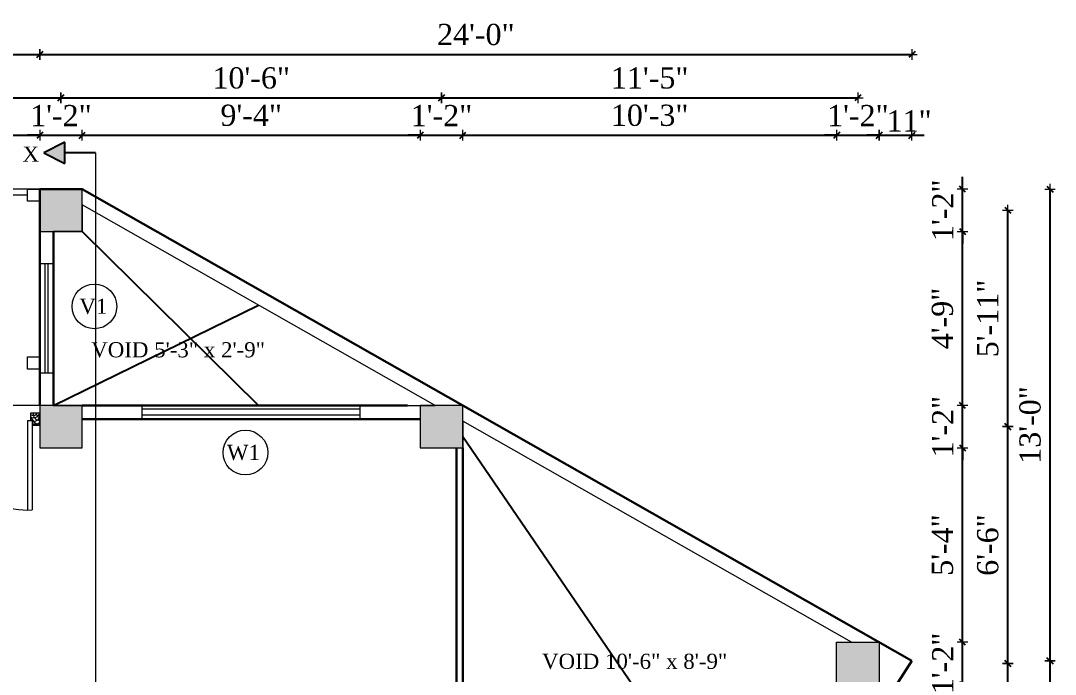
# Model space of a CAD drawing. Header units: inches. Extents: x 151827 to 346502, y -56182 to -23217.
# Drawn here: x 159986 to 160327.3, y -26544.5 to -26328.9 of the extents above; entities that cross this region are included whole.
import ezdxf

# ---------------------------------------------------------------- set-up
doc = ezdxf.new("R2010")
doc.units = ezdxf.units.IN
doc.header["$LTSCALE"] = 5
doc.header["$MEASUREMENT"] = 0
for name, color, linetype, lineweight in [('A-WALL', 7, 'Continuous', 9), ('Dimension', 7, 'Continuous', 18), ('DOOR', 62, 'Continuous', 0), ('Dw', 2, 'Continuous', 18)]:
    doc.layers.add(name, color=color, linetype=linetype, lineweight=lineweight)
doc.layers.add('dim line', color=7, linetype='Continuous', lineweight=15, true_color=0xfab2b2)
doc.layers.add('TEXT', color=6, linetype='Continuous')
doc.layers.add('WALL', color=7, linetype='Continuous')
doc.styles.add('ordinary', font='times.ttf')
doc.dimstyles.new('Copy of 96', dxfattribs={"dimtxt": 7, "dimasz": 4, "dimexe": 0.5, "dimexo": 0.5, "dimgap": 3, "dimtad": 1, "dimdec": 1, "dimzin": 11, "dimdsep": 46, "dimlunit": 4, "dimtxsty": 'ordinary', "dimblk": 'OBLIQUE', "dimcen": 0.09, "dimse1": 1, "dimse2": 1, "dimclrt": 6, "dimazin": 0, "dimtfac": 1, "dimtdec": 1, "dimtix": 1, "dimtmove": 2, "dimatfit": 3, "dimldrblk": 'leader', "dimfxl": 0.5, "dimfxlon": 1, "dimtolj": 1, "dimtzin": 0, "dimarcsym": 0})

# ---------------------------------------------------------------- blocks, each defined once
blk = doc.blocks.new('oblique')
at = {"color": 0, "lineweight": -2}
blk.add_line((0.25, 0.25), (-0.25, -0.25), dxfattribs=at)
at = {"layer": 'dim line', "lineweight": 9}
for p, q in [((-0.4375, 0), (0.4375, 0)), ((0, 0.4375), (0, -0.4375))]:
    blk.add_line(p, q, dxfattribs=at)
blk = doc.blocks.new('*D693')
at = {"layer": 'A-WALL', "color": 0, "lineweight": -2, "ltscale": 5, "transparency": 16777216}
for p, q in [((160296.69, -26533.88), (160296.69, -26529.88)), ((160296.69, -26547.88), (160296.69, -26533.88)), ((160296.69, -26547.88), (160296.69, -26551.88))]:
    blk.add_line(p, q, dxfattribs=at)
at = {"layer": 'Defpoints', "color": 0, "ltscale": 5, "transparency": 16777216}
for p in [(160269.2, -26533.88), (160296.69, -26533.88), (160269.2, -26547.88)]:
    blk.add_point(p, dxfattribs=at)
at = {"layer": 'A-WALL', "color": 0, "lineweight": -2, "ltscale": 5, "transparency": 16777216, "xscale": 4, "yscale": 4, "zscale": 4}
for p, rotation in [((160296.69, -26533.88), 270), ((160296.69, -26547.88), 90)]:
    blk.add_blockref('oblique', p, dxfattribs=dict(at, rotation=rotation))
at = {"layer": 'A-WALL', "color": 6, "ltscale": 5, "transparency": 16777216, "insert": (160290.19, -26540.88), "char_height": 7, "attachment_point": 5, "rotation": 90, "style": 'ordinary'}
blk.add_mtext('\\A1;1\'-2"', dxfattribs=at)
blk = doc.blocks.new('_OBLIQUE')
at = {"color": 0, "linetype": 'ByBlock'}
blk.add_line((-0.5, -0.5), (0.5, 0.5), dxfattribs=at)
blk = doc.blocks.new('leader')
at = {"layer": 'Dimension'}
for p, q in [((0, -4.328), (0, 4.328)), ((-4.424, 0), (4.424, 0))]:
    blk.add_line(p, q, dxfattribs=at)
blk = doc.blocks.new('*D694')
at = {"layer": 'A-WALL', "color": 0, "lineweight": -2, "ltscale": 5, "transparency": 16777216}
blk.add_line((160296.69, -26533.88), (160296.69, -26469.78), dxfattribs=at)
at = {"layer": 'Defpoints', "color": 0, "ltscale": 5, "transparency": 16777216}
for p in [(160131.81, -26469.78), (160296.69, -26469.78), (160269.2, -26533.88)]:
    blk.add_point(p, dxfattribs=at)
at = {"layer": 'A-WALL', "color": 0, "lineweight": -2, "ltscale": 5, "transparency": 16777216, "xscale": 4, "yscale": 4, "zscale": 4}
for p, rotation in [((160296.69, -26469.78), 90), ((160296.69, -26533.88), 270)]:
    blk.add_blockref('oblique', p, dxfattribs=dict(at, rotation=rotation))
at = {"layer": 'A-WALL', "color": 6, "ltscale": 5, "transparency": 16777216, "insert": (160290.13, -26501.83), "char_height": 7, "attachment_point": 5, "rotation": 90, "style": 'ordinary'}
blk.add_mtext('\\A1;5\'-4"', dxfattribs=at)
blk = doc.blocks.new('*D695')
at = {"layer": 'A-WALL', "color": 0, "lineweight": -2, "ltscale": 5, "transparency": 16777216}
for p, q in [((160296.69, -26455.78), (160296.69, -26451.78)), ((160296.69, -26469.78), (160296.69, -26455.78)), ((160296.69, -26469.78), (160296.69, -26473.78))]:
    blk.add_line(p, q, dxfattribs=at)
at = {"layer": 'Defpoints', "color": 0, "ltscale": 5, "transparency": 16777216}
for p in [(160131.81, -26455.78), (160296.69, -26455.78), (160131.81, -26469.78)]:
    blk.add_point(p, dxfattribs=at)
at = {"layer": 'A-WALL', "color": 0, "lineweight": -2, "ltscale": 5, "transparency": 16777216, "xscale": 4, "yscale": 4, "zscale": 4}
for p, rotation in [((160296.69, -26455.78), 270), ((160296.69, -26469.78), 90)]:
    blk.add_blockref('oblique', p, dxfattribs=dict(at, rotation=rotation))
at = {"layer": 'A-WALL', "color": 6, "ltscale": 5, "transparency": 16777216, "insert": (160290.19, -26462.78), "char_height": 7, "attachment_point": 5, "rotation": 90, "style": 'ordinary'}
blk.add_mtext('\\A1;1\'-2"', dxfattribs=at)
blk = doc.blocks.new('*D696')
at = {"layer": 'A-WALL', "color": 0, "lineweight": -2, "ltscale": 5, "transparency": 16777216}
blk.add_line((160296.69, -26455.78), (160296.69, -26398.4), dxfattribs=at)
at = {"layer": 'Defpoints', "color": 0, "ltscale": 5, "transparency": 16777216}
for p in [(160006.24, -26398.4), (160296.69, -26398.4), (160131.81, -26455.78)]:
    blk.add_point(p, dxfattribs=at)
at = {"layer": 'A-WALL', "color": 0, "lineweight": -2, "ltscale": 5, "transparency": 16777216, "xscale": 4, "yscale": 4, "zscale": 4}
for p, rotation in [((160296.69, -26398.4), 90), ((160296.69, -26455.78), 270)]:
    blk.add_blockref('oblique', p, dxfattribs=dict(at, rotation=rotation))
at = {"layer": 'A-WALL', "color": 6, "ltscale": 5, "transparency": 16777216, "insert": (160290.12, -26427.09), "char_height": 7, "attachment_point": 5, "rotation": 90, "style": 'ordinary'}
blk.add_mtext('\\A1;4\'-9"', dxfattribs=at)
blk = doc.blocks.new('*D697')
at = {"layer": 'A-WALL', "color": 0, "lineweight": -2, "ltscale": 5, "transparency": 16777216}
for p, q in [((160296.69, -26384.4), (160296.69, -26380.4)), ((160296.69, -26398.4), (160296.69, -26384.4)), ((160296.69, -26398.4), (160296.69, -26402.4))]:
    blk.add_line(p, q, dxfattribs=at)
at = {"layer": 'Defpoints', "color": 0, "ltscale": 5, "transparency": 16777216}
for p in [(160006.24, -26384.4), (160296.69, -26384.4), (160006.24, -26398.4)]:
    blk.add_point(p, dxfattribs=at)
at = {"layer": 'A-WALL', "color": 0, "lineweight": -2, "ltscale": 5, "transparency": 16777216, "xscale": 4, "yscale": 4, "zscale": 4}
for p, rotation in [((160296.69, -26384.4), 270), ((160296.69, -26398.4), 90)]:
    blk.add_blockref('oblique', p, dxfattribs=dict(at, rotation=rotation))
at = {"layer": 'A-WALL', "color": 6, "ltscale": 5, "transparency": 16777216, "insert": (160290.19, -26391.4), "char_height": 7, "attachment_point": 5, "rotation": 90, "style": 'ordinary'}
blk.add_mtext('\\A1;1\'-2"', dxfattribs=at)
blk = doc.blocks.new('*D698')
at = {"layer": 'A-WALL', "color": 0, "lineweight": -2, "ltscale": 5, "transparency": 16777216}
blk.add_line((160311.64, -26603.06), (160311.64, -26540.88), dxfattribs=at)
at = {"layer": 'Defpoints', "color": 0, "ltscale": 5, "transparency": 16777216}
for p in [(160262.2, -26540.88), (160311.64, -26540.88), (160227.82, -26603.06)]:
    blk.add_point(p, dxfattribs=at)
at = {"layer": 'A-WALL', "color": 0, "lineweight": -2, "ltscale": 5, "transparency": 16777216, "xscale": 4, "yscale": 4, "zscale": 4}
for p, rotation in [((160311.64, -26540.88), 90), ((160311.64, -26603.06), 270)]:
    blk.add_blockref('oblique', p, dxfattribs=dict(at, rotation=rotation))
at = {"layer": 'A-WALL', "color": 6, "ltscale": 5, "transparency": 16777216, "insert": (160305.08, -26571.97), "char_height": 7, "attachment_point": 5, "rotation": 90, "style": 'ordinary'}
blk.add_mtext('\\A1;5\'-2"', dxfattribs=at)
blk = doc.blocks.new('*D699')
at = {"layer": 'A-WALL', "color": 0, "lineweight": -2, "ltscale": 5, "transparency": 16777216}
blk.add_line((160311.64, -26540.88), (160311.64, -26462.78), dxfattribs=at)
at = {"layer": 'Defpoints', "color": 0, "ltscale": 5, "transparency": 16777216}
for p in [(160124.81, -26462.78), (160311.64, -26462.78), (160262.2, -26540.88)]:
    blk.add_point(p, dxfattribs=at)
at = {"layer": 'A-WALL', "color": 0, "lineweight": -2, "ltscale": 5, "transparency": 16777216, "xscale": 4, "yscale": 4, "zscale": 4}
for p, rotation in [((160311.64, -26462.78), 90), ((160311.64, -26540.88), 270)]:
    blk.add_blockref('oblique', p, dxfattribs=dict(at, rotation=rotation))
at = {"layer": 'A-WALL', "color": 6, "ltscale": 5, "transparency": 16777216, "insert": (160305.08, -26501.83), "char_height": 7, "attachment_point": 5, "rotation": 90, "style": 'ordinary'}
blk.add_mtext('\\A1;6\'-6"', dxfattribs=at)
blk = doc.blocks.new('*D700')
at = {"layer": 'A-WALL', "color": 0, "lineweight": -2, "ltscale": 5, "transparency": 16777216}
blk.add_line((160311.64, -26462.78), (160311.64, -26391.4), dxfattribs=at)
at = {"layer": 'Defpoints', "color": 0, "ltscale": 5, "transparency": 16777216}
for p in [(159999.24, -26391.4), (160311.64, -26391.4), (160124.81, -26462.78)]:
    blk.add_point(p, dxfattribs=at)
at = {"layer": 'A-WALL', "color": 0, "lineweight": -2, "ltscale": 5, "transparency": 16777216, "xscale": 4, "yscale": 4, "zscale": 4}
for p, rotation in [((160311.64, -26391.4), 90), ((160311.64, -26462.78), 270)]:
    blk.add_blockref('oblique', p, dxfattribs=dict(at, rotation=rotation))
at = {"layer": 'A-WALL', "color": 6, "ltscale": 5, "transparency": 16777216, "insert": (160305.08, -26427.09), "char_height": 7, "attachment_point": 5, "rotation": 90, "style": 'ordinary'}
blk.add_mtext('\\A1;5\'-11"', dxfattribs=at)
blk = doc.blocks.new('*D702')
at = {"layer": 'A-WALL', "color": 0, "lineweight": -2, "ltscale": 5, "transparency": 16777216}
blk.add_line((159885.36, -26366.67), (159992.24, -26366.67), dxfattribs=at)
at = {"layer": 'Defpoints', "color": 0, "ltscale": 5, "transparency": 16777216}
for p in [(159992.24, -26366.67), (159992.24, -26384.4), (159885.36, -26455.78)]:
    blk.add_point(p, dxfattribs=at)
at = {"layer": 'A-WALL', "color": 0, "lineweight": -2, "ltscale": 5, "transparency": 16777216, "xscale": 4, "yscale": 4, "zscale": 4, "rotation": 180}
blk.add_blockref('oblique', (159885.36, -26366.67), dxfattribs=at)
at = {"layer": 'A-WALL', "color": 0, "lineweight": -2, "ltscale": 5, "transparency": 16777216, "xscale": 4, "yscale": 4, "zscale": 4}
blk.add_blockref('oblique', (159992.24, -26366.67), dxfattribs=at)
at = {"layer": 'A-WALL', "color": 6, "ltscale": 5, "transparency": 16777216, "insert": (159938.8, -26360.11), "char_height": 7, "attachment_point": 5, "style": 'ordinary'}
blk.add_mtext('\\A1;8\'-11"', dxfattribs=at)
blk = doc.blocks.new('*D703')
at = {"layer": 'A-WALL', "color": 0, "lineweight": -2, "ltscale": 5, "transparency": 16777216}
for p, q in [((159992.24, -26366.67), (159988.24, -26366.67)), ((159992.24, -26366.67), (160006.24, -26366.67)), ((160006.24, -26366.67), (160010.24, -26366.67))]:
    blk.add_line(p, q, dxfattribs=at)
at = {"layer": 'Defpoints', "color": 0, "ltscale": 5, "transparency": 16777216}
for p in [(160006.24, -26366.67), (159992.24, -26384.4), (160006.24, -26384.4)]:
    blk.add_point(p, dxfattribs=at)
at = {"layer": 'A-WALL', "color": 0, "lineweight": -2, "ltscale": 5, "transparency": 16777216, "xscale": 4, "yscale": 4, "zscale": 4}
blk.add_blockref('oblique', (159992.24, -26366.67), dxfattribs=at)
at = {"layer": 'A-WALL', "color": 0, "lineweight": -2, "ltscale": 5, "transparency": 16777216, "xscale": 4, "yscale": 4, "zscale": 4, "rotation": 180}
blk.add_blockref('oblique', (160006.24, -26366.67), dxfattribs=at)
at = {"layer": 'A-WALL', "color": 6, "ltscale": 5, "transparency": 16777216, "insert": (159999.24, -26360.17), "char_height": 7, "attachment_point": 5, "style": 'ordinary'}
blk.add_mtext('\\A1;1\'-2"', dxfattribs=at)
blk = doc.blocks.new('*D704')
at = {"layer": 'A-WALL', "color": 0, "lineweight": -2, "ltscale": 5, "transparency": 16777216}
blk.add_line((160006.24, -26366.67), (160117.81, -26366.67), dxfattribs=at)
at = {"layer": 'Defpoints', "color": 0, "ltscale": 5, "transparency": 16777216}
for p in [(160117.81, -26366.67), (160006.24, -26384.4), (160117.81, -26455.78)]:
    blk.add_point(p, dxfattribs=at)
at = {"layer": 'A-WALL', "color": 0, "lineweight": -2, "ltscale": 5, "transparency": 16777216, "xscale": 4, "yscale": 4, "zscale": 4, "rotation": 180}
blk.add_blockref('oblique', (160006.24, -26366.67), dxfattribs=at)
at = {"layer": 'A-WALL', "color": 0, "lineweight": -2, "ltscale": 5, "transparency": 16777216, "xscale": 4, "yscale": 4, "zscale": 4}
blk.add_blockref('oblique', (160117.81, -26366.67), dxfattribs=at)
at = {"layer": 'A-WALL', "color": 6, "ltscale": 5, "transparency": 16777216, "insert": (160062.03, -26360.1), "char_height": 7, "attachment_point": 5, "style": 'ordinary'}
blk.add_mtext('\\A1;9\'-4"', dxfattribs=at)
blk = doc.blocks.new('*D705')
at = {"layer": 'A-WALL', "color": 0, "lineweight": -2, "ltscale": 5, "transparency": 16777216}
for p, q in [((160117.81, -26366.67), (160113.81, -26366.67)), ((160117.81, -26366.67), (160131.81, -26366.67)), ((160131.81, -26366.67), (160135.81, -26366.67))]:
    blk.add_line(p, q, dxfattribs=at)
at = {"layer": 'Defpoints', "color": 0, "ltscale": 5, "transparency": 16777216}
for p in [(160131.81, -26366.67), (160117.81, -26455.78), (160131.81, -26455.78)]:
    blk.add_point(p, dxfattribs=at)
at = {"layer": 'A-WALL', "color": 0, "lineweight": -2, "ltscale": 5, "transparency": 16777216, "xscale": 4, "yscale": 4, "zscale": 4}
blk.add_blockref('oblique', (160117.81, -26366.67), dxfattribs=at)
at = {"layer": 'A-WALL', "color": 0, "lineweight": -2, "ltscale": 5, "transparency": 16777216, "xscale": 4, "yscale": 4, "zscale": 4, "rotation": 180}
blk.add_blockref('oblique', (160131.81, -26366.67), dxfattribs=at)
at = {"layer": 'A-WALL', "color": 6, "ltscale": 5, "transparency": 16777216, "insert": (160124.81, -26360.17), "char_height": 7, "attachment_point": 5, "style": 'ordinary'}
blk.add_mtext('\\A1;1\'-2"', dxfattribs=at)
blk = doc.blocks.new('*D706')
at = {"layer": 'A-WALL', "color": 0, "lineweight": -2, "ltscale": 5, "transparency": 16777216}
blk.add_line((160131.81, -26366.67), (160255.2, -26366.67), dxfattribs=at)
at = {"layer": 'Defpoints', "color": 0, "ltscale": 5, "transparency": 16777216}
for p in [(160255.2, -26366.67), (160131.81, -26455.78), (160255.2, -26533.88)]:
    blk.add_point(p, dxfattribs=at)
at = {"layer": 'A-WALL', "color": 0, "lineweight": -2, "ltscale": 5, "transparency": 16777216, "xscale": 4, "yscale": 4, "zscale": 4, "rotation": 180}
blk.add_blockref('oblique', (160131.81, -26366.67), dxfattribs=at)
at = {"layer": 'A-WALL', "color": 0, "lineweight": -2, "ltscale": 5, "transparency": 16777216, "xscale": 4, "yscale": 4, "zscale": 4}
blk.add_blockref('oblique', (160255.2, -26366.67), dxfattribs=at)
at = {"layer": 'A-WALL', "color": 6, "ltscale": 5, "transparency": 16777216, "insert": (160193.5, -26360.11), "char_height": 7, "attachment_point": 5, "style": 'ordinary'}
blk.add_mtext('\\A1;10\'-3"', dxfattribs=at)
blk = doc.blocks.new('*D707')
at = {"layer": 'A-WALL', "color": 0, "lineweight": -2, "ltscale": 5, "transparency": 16777216}
for p, q in [((160255.2, -26366.67), (160251.2, -26366.67)), ((160255.2, -26366.67), (160269.2, -26366.67)), ((160269.2, -26366.67), (160273.2, -26366.67))]:
    blk.add_line(p, q, dxfattribs=at)
at = {"layer": 'Defpoints', "color": 0, "ltscale": 5, "transparency": 16777216}
for p in [(160269.2, -26366.67), (160255.2, -26533.88), (160269.2, -26533.88)]:
    blk.add_point(p, dxfattribs=at)
at = {"layer": 'A-WALL', "color": 0, "lineweight": -2, "ltscale": 5, "transparency": 16777216, "xscale": 4, "yscale": 4, "zscale": 4}
blk.add_blockref('oblique', (160255.2, -26366.67), dxfattribs=at)
at = {"layer": 'A-WALL', "color": 0, "lineweight": -2, "ltscale": 5, "transparency": 16777216, "xscale": 4, "yscale": 4, "zscale": 4, "rotation": 180}
blk.add_blockref('oblique', (160269.2, -26366.67), dxfattribs=at)
at = {"layer": 'A-WALL', "color": 6, "ltscale": 5, "transparency": 16777216, "insert": (160262.2, -26360.17), "char_height": 7, "attachment_point": 5, "style": 'ordinary'}
blk.add_mtext('\\A1;1\'-2"', dxfattribs=at)
blk = doc.blocks.new('*D708')
at = {"layer": 'A-WALL', "color": 0, "lineweight": -2, "ltscale": 5, "transparency": 16777216}
for p, q in [((160269.2, -26366.67), (160265.2, -26366.67)), ((160269.2, -26366.67), (160280.06, -26366.67)), ((160280.06, -26366.67), (160284.06, -26366.67))]:
    blk.add_line(p, q, dxfattribs=at)
at = {"layer": 'Defpoints', "color": 0, "ltscale": 5, "transparency": 16777216}
for p in [(160280.06, -26366.67), (160269.2, -26533.88), (160280.06, -26540.06)]:
    blk.add_point(p, dxfattribs=at)
at = {"layer": 'A-WALL', "color": 0, "lineweight": -2, "ltscale": 5, "transparency": 16777216, "xscale": 4, "yscale": 4, "zscale": 4}
blk.add_blockref('oblique', (160269.2, -26366.67), dxfattribs=at)
at = {"layer": 'A-WALL', "color": 0, "lineweight": -2, "ltscale": 5, "transparency": 16777216, "xscale": 4, "yscale": 4, "zscale": 4, "rotation": 180}
blk.add_blockref('oblique', (160280.06, -26366.67), dxfattribs=at)
at = {"layer": 'A-WALL', "color": 6, "ltscale": 5, "transparency": 16777216, "insert": (160279.1, -26361.92), "char_height": 7, "attachment_point": 5, "style": 'ordinary'}
blk.add_mtext('\\A1;11"', dxfattribs=at)
blk = doc.blocks.new('*D709')
at = {"layer": 'A-WALL', "color": 0, "lineweight": -2, "ltscale": 5, "transparency": 16777216}
blk.add_line((159878.36, -26354.35), (159999.24, -26354.35), dxfattribs=at)
at = {"layer": 'Defpoints', "color": 0, "ltscale": 5, "transparency": 16777216}
for p in [(159999.24, -26354.35), (159878.36, -26462.78), (159999.24, -26462.78)]:
    blk.add_point(p, dxfattribs=at)
at = {"layer": 'A-WALL', "color": 0, "lineweight": -2, "ltscale": 5, "transparency": 16777216, "xscale": 4, "yscale": 4, "zscale": 4, "rotation": 180}
blk.add_blockref('oblique', (159878.36, -26354.35), dxfattribs=at)
at = {"layer": 'A-WALL', "color": 0, "lineweight": -2, "ltscale": 5, "transparency": 16777216, "xscale": 4, "yscale": 4, "zscale": 4}
blk.add_blockref('oblique', (159999.24, -26354.35), dxfattribs=at)
at = {"layer": 'A-WALL', "color": 6, "ltscale": 5, "transparency": 16777216, "insert": (159938.8, -26347.79), "char_height": 7, "attachment_point": 5, "style": 'ordinary'}
blk.add_mtext('\\A1;10\'-1"', dxfattribs=at)
blk = doc.blocks.new('*D710')
at = {"layer": 'A-WALL', "color": 0, "lineweight": -2, "ltscale": 5, "transparency": 16777216}
blk.add_line((159999.24, -26354.35), (160124.81, -26354.35), dxfattribs=at)
at = {"layer": 'Defpoints', "color": 0, "ltscale": 5, "transparency": 16777216}
for p in [(160124.81, -26354.35), (159999.24, -26462.78), (160124.81, -26462.78)]:
    blk.add_point(p, dxfattribs=at)
at = {"layer": 'A-WALL', "color": 0, "lineweight": -2, "ltscale": 5, "transparency": 16777216, "xscale": 4, "yscale": 4, "zscale": 4, "rotation": 180}
blk.add_blockref('oblique', (159999.24, -26354.35), dxfattribs=at)
at = {"layer": 'A-WALL', "color": 0, "lineweight": -2, "ltscale": 5, "transparency": 16777216, "xscale": 4, "yscale": 4, "zscale": 4}
blk.add_blockref('oblique', (160124.81, -26354.35), dxfattribs=at)
at = {"layer": 'A-WALL', "color": 6, "ltscale": 5, "transparency": 16777216, "insert": (160062.03, -26347.79), "char_height": 7, "attachment_point": 5, "style": 'ordinary'}
blk.add_mtext('\\A1;10\'-6"', dxfattribs=at)
blk = doc.blocks.new('*D711')
at = {"layer": 'A-WALL', "color": 0, "lineweight": -2, "ltscale": 5, "transparency": 16777216}
blk.add_line((160124.81, -26354.35), (160262.2, -26354.35), dxfattribs=at)
at = {"layer": 'Defpoints', "color": 0, "ltscale": 5, "transparency": 16777216}
for p in [(160262.2, -26354.35), (160124.81, -26462.78), (160262.2, -26540.88)]:
    blk.add_point(p, dxfattribs=at)
at = {"layer": 'A-WALL', "color": 0, "lineweight": -2, "ltscale": 5, "transparency": 16777216, "xscale": 4, "yscale": 4, "zscale": 4, "rotation": 180}
blk.add_blockref('oblique', (160124.81, -26354.35), dxfattribs=at)
at = {"layer": 'A-WALL', "color": 0, "lineweight": -2, "ltscale": 5, "transparency": 16777216, "xscale": 4, "yscale": 4, "zscale": 4}
blk.add_blockref('oblique', (160262.2, -26354.35), dxfattribs=at)
at = {"layer": 'A-WALL', "color": 6, "ltscale": 5, "transparency": 16777216, "insert": (160193.5, -26347.79), "char_height": 7, "attachment_point": 5, "style": 'ordinary'}
blk.add_mtext('\\A1;11\'-5"', dxfattribs=at)
blk = doc.blocks.new('*D712')
at = {"layer": 'A-WALL', "color": 0, "lineweight": -2, "ltscale": 5, "transparency": 16777216}
blk.add_line((159871.36, -26340.02), (159992.24, -26340.02), dxfattribs=at)
at = {"layer": 'Defpoints', "color": 0, "ltscale": 5, "transparency": 16777216}
for p in [(159992.24, -26340.02), (159992.24, -26384.4), (159871.36, -26455.78)]:
    blk.add_point(p, dxfattribs=at)
at = {"layer": 'A-WALL', "color": 0, "lineweight": -2, "ltscale": 5, "transparency": 16777216, "xscale": 4, "yscale": 4, "zscale": 4, "rotation": 180}
blk.add_blockref('oblique', (159871.36, -26340.02), dxfattribs=at)
at = {"layer": 'A-WALL', "color": 0, "lineweight": -2, "ltscale": 5, "transparency": 16777216, "xscale": 4, "yscale": 4, "zscale": 4}
blk.add_blockref('oblique', (159992.24, -26340.02), dxfattribs=at)
at = {"layer": 'A-WALL', "color": 6, "ltscale": 5, "transparency": 16777216, "insert": (159931.8, -26333.46), "char_height": 7, "attachment_point": 5, "style": 'ordinary'}
blk.add_mtext('\\A1;10\'-1"', dxfattribs=at)
blk = doc.blocks.new('*D713')
at = {"layer": 'A-WALL', "color": 0, "lineweight": -2, "ltscale": 5, "transparency": 16777216}
blk.add_line((159992.24, -26340.02), (160280.06, -26340.02), dxfattribs=at)
at = {"layer": 'Defpoints', "color": 0, "ltscale": 5, "transparency": 16777216}
for p in [(160280.06, -26340.02), (159992.24, -26384.4), (160280.06, -26540.06)]:
    blk.add_point(p, dxfattribs=at)
at = {"layer": 'A-WALL', "color": 0, "lineweight": -2, "ltscale": 5, "transparency": 16777216, "xscale": 4, "yscale": 4, "zscale": 4, "rotation": 180}
blk.add_blockref('oblique', (159992.24, -26340.02), dxfattribs=at)
at = {"layer": 'A-WALL', "color": 0, "lineweight": -2, "ltscale": 5, "transparency": 16777216, "xscale": 4, "yscale": 4, "zscale": 4}
blk.add_blockref('oblique', (160280.06, -26340.02), dxfattribs=at)
at = {"layer": 'A-WALL', "color": 6, "ltscale": 5, "transparency": 16777216, "insert": (160136.15, -26333.46), "char_height": 7, "attachment_point": 5, "style": 'ordinary'}
blk.add_mtext('\\A1;24\'-0"', dxfattribs=at)
blk = doc.blocks.new('*D714')
at = {"layer": 'A-WALL', "color": 0, "lineweight": -2, "ltscale": 5, "transparency": 16777216}
blk.add_line((160325.6, -26628.06), (160325.6, -26540.06), dxfattribs=at)
at = {"layer": 'Defpoints', "color": 0, "ltscale": 5, "transparency": 16777216}
for p in [(160280.06, -26540.06), (160325.6, -26540.06), (160223.19, -26628.06)]:
    blk.add_point(p, dxfattribs=at)
at = {"layer": 'A-WALL', "color": 0, "lineweight": -2, "ltscale": 5, "transparency": 16777216, "xscale": 4, "yscale": 4, "zscale": 4}
for p, rotation in [((160325.6, -26540.06), 90), ((160325.6, -26628.06), 270)]:
    blk.add_blockref('oblique', p, dxfattribs=dict(at, rotation=rotation))
at = {"layer": 'A-WALL', "color": 6, "ltscale": 5, "transparency": 16777216, "insert": (160319.03, -26584.06), "char_height": 7, "attachment_point": 5, "rotation": 90, "style": 'ordinary'}
blk.add_mtext('\\A1;7\'-4"', dxfattribs=at)
blk = doc.blocks.new('*D715')
at = {"layer": 'A-WALL', "color": 0, "lineweight": -2, "ltscale": 5, "transparency": 16777216}
blk.add_line((160325.6, -26540.06), (160325.6, -26384.4), dxfattribs=at)
at = {"layer": 'Defpoints', "color": 0, "ltscale": 5, "transparency": 16777216}
for p in [(160006.24, -26384.4), (160325.6, -26384.4), (160280.06, -26540.06)]:
    blk.add_point(p, dxfattribs=at)
at = {"layer": 'A-WALL', "color": 0, "lineweight": -2, "ltscale": 5, "transparency": 16777216, "xscale": 4, "yscale": 4, "zscale": 4}
for p, rotation in [((160325.6, -26384.4), 90), ((160325.6, -26540.06), 270)]:
    blk.add_blockref('oblique', p, dxfattribs=dict(at, rotation=rotation))
at = {"layer": 'A-WALL', "color": 6, "ltscale": 5, "transparency": 16777216, "insert": (160319.04, -26462.23), "char_height": 7, "attachment_point": 5, "rotation": 90, "style": 'ordinary'}
blk.add_mtext('\\A1;13\'-0"', dxfattribs=at)
blk = doc.blocks.new('*D725')
at = {"layer": 'A-WALL', "color": 0, "lineweight": -2, "ltscale": 5, "transparency": 16777216}
blk.add_line((160269.2, -26649.31), (160280.06, -26649.31), dxfattribs=at)
at = {"layer": 'Defpoints', "color": 0, "ltscale": 5, "transparency": 16777216}
for p in [(160280.06, -26540.06), (160269.2, -26547.88), (160280.06, -26649.31)]:
    blk.add_point(p, dxfattribs=at)
at = {"layer": 'A-WALL', "color": 0, "lineweight": -2, "ltscale": 5, "transparency": 16777216, "xscale": 4, "yscale": 4, "zscale": 4, "rotation": 180}
blk.add_blockref('oblique', (160269.2, -26649.31), dxfattribs=at)
at = {"layer": 'A-WALL', "color": 0, "lineweight": -2, "ltscale": 5, "transparency": 16777216, "xscale": 4, "yscale": 4, "zscale": 4}
blk.add_blockref('oblique', (160280.06, -26649.31), dxfattribs=at)
at = {"layer": 'A-WALL', "color": 6, "ltscale": 5, "transparency": 16777216, "insert": (160278.47, -26642.65), "char_height": 7, "attachment_point": 5, "style": 'ordinary'}
blk.add_mtext('\\A1;11"', dxfattribs=at)
blk = doc.blocks.new('*D729')
at = {"layer": 'A-WALL', "color": 0, "lineweight": -2, "ltscale": 5, "transparency": 16777216}
blk.add_line((160227.82, -26661.93), (160262.2, -26661.93), dxfattribs=at)
at = {"layer": 'Defpoints', "color": 0, "ltscale": 5, "transparency": 16777216}
for p in [(160262.2, -26540.88), (160227.82, -26603.06), (160262.2, -26661.93)]:
    blk.add_point(p, dxfattribs=at)
at = {"layer": 'A-WALL', "color": 0, "lineweight": -2, "ltscale": 5, "transparency": 16777216, "xscale": 4, "yscale": 4, "zscale": 4, "rotation": 180}
blk.add_blockref('oblique', (160227.82, -26661.93), dxfattribs=at)
at = {"layer": 'A-WALL', "color": 0, "lineweight": -2, "ltscale": 5, "transparency": 16777216, "xscale": 4, "yscale": 4, "zscale": 4}
blk.add_blockref('oblique', (160262.2, -26661.93), dxfattribs=at)
at = {"layer": 'A-WALL', "color": 6, "ltscale": 5, "transparency": 16777216, "insert": (160245.01, -26655.37), "char_height": 7, "attachment_point": 5, "style": 'ordinary'}
blk.add_mtext('\\A1;2\'-10"', dxfattribs=at)
blk = doc.blocks.new('*D731')
at = {"layer": 'A-WALL', "color": 0, "lineweight": -2, "ltscale": 5, "transparency": 16777216}
blk.add_line((160234.5, -26675.03), (160280.06, -26675.03), dxfattribs=at)
at = {"layer": 'Defpoints', "color": 0, "ltscale": 5, "transparency": 16777216}
for p in [(160280.06, -26540.06), (160234.5, -26610.06), (160280.06, -26675.03)]:
    blk.add_point(p, dxfattribs=at)
at = {"layer": 'A-WALL', "color": 0, "lineweight": -2, "ltscale": 5, "transparency": 16777216, "xscale": 4, "yscale": 4, "zscale": 4, "rotation": 180}
blk.add_blockref('oblique', (160234.5, -26675.03), dxfattribs=at)
at = {"layer": 'A-WALL', "color": 0, "lineweight": -2, "ltscale": 5, "transparency": 16777216, "xscale": 4, "yscale": 4, "zscale": 4}
blk.add_blockref('oblique', (160280.06, -26675.03), dxfattribs=at)
at = {"layer": 'A-WALL', "color": 6, "ltscale": 5, "transparency": 16777216, "insert": (160257.28, -26668.47), "char_height": 7, "attachment_point": 5, "style": 'ordinary'}
blk.add_mtext('\\A1;3\'-10"', dxfattribs=at)
blk = doc.blocks.new('*D738')
at = {"layer": 'A-WALL', "color": 0, "lineweight": -2, "ltscale": 5, "transparency": 16777216}
blk.add_line((159843.96, -26461.96), (159845.72, -26387.76), dxfattribs=at)
at = {"layer": 'Defpoints', "color": 0, "ltscale": 5, "transparency": 16777216}
for p in [(159845.72, -26387.76), (159999.24, -26391.4), (159878.36, -26462.78)]:
    blk.add_point(p, dxfattribs=at)
at = {"layer": 'A-WALL', "color": 0, "lineweight": -2, "ltscale": 5, "transparency": 16777216, "xscale": 4, "yscale": 4, "zscale": 4}
for p, rotation in [((159845.72, -26387.76), 88.64238169298139), ((159843.96, -26461.96), 268.6423816929814)]:
    blk.add_blockref('oblique', p, dxfattribs=dict(at, rotation=rotation))
at = {"layer": 'A-WALL', "color": 6, "ltscale": 5, "transparency": 16777216, "insert": (159838.28, -26424.71), "char_height": 7, "attachment_point": 5, "rotation": 88.6424, "style": 'ordinary'}
blk.add_mtext('\\A1;6\'-2"', dxfattribs=at)
blk = doc.blocks.new('A$C27B36B59')
at = {"layer": 'DOOR'}
for p, q in [((0, 4), (0, 0)), ((2.5, 4), (0, 4)), ((2.5, 2.5), (2.5, 4)), ((0, 0), (3, 0)), ((3, 2.5), (2.5, 2.5)), ((3, 0), (3, 2.5))]:
    blk.add_line(p, q, dxfattribs=at)
for centre, radius, start, end in [((-1.4, -0.54), 4.75, 22.1411, 72.838), ((1.34, 2.09), 1.64, 45.138, 144.8948), ((2.21, 0.3), 2.49, 83.3149, 152.658), ((0.13, 0.37), 2.05, 349.4875, 93.6805), ((1.96, -0.47), 2.01, 58.7447, 166.495), ((-0.06, 0.32), 1.13, 343.542, 86.947), ((2.08, -0.4), 1.17, 38.2816, 160.1519)]:
    blk.add_arc(centre, radius, start, end, dxfattribs=at)
blk = doc.blocks.new('D2')
at = {"layer": 'DOOR'}
for p, q in [((74473.95, 24047.59), (74473.95, 24018.09)), ((74473.95, 24047.59), (74475.45, 24047.59)), ((74475.45, 24047.59), (74475.45, 24018.13))]:
    blk.add_line(p, q, dxfattribs=at)
blk.add_arc((74473.95, 24047.59), 29.5, 180, 272.9146, dxfattribs=at)
at = {"layer": 'DOOR', "xscale": -1, "rotation": 180}
blk.add_blockref('A$C27B36B59', (74441.95, 24050.09), dxfattribs=at)
at = {"layer": 'DOOR', "rotation": 180}
blk.add_blockref('A$C27B36B59', (74477.95, 24050.09), dxfattribs=at)

msp = doc.modelspace()

# ---------------------------------------------------------------- hatches: boundary and pattern name
at = {"ltscale": 5}
msp.add_hatch(color=256, dxfattribs=at).paths.add_polyline_path([(160000.53, -26375.92), (160000.53, -26368.91), (159993.65, -26372.5)])
at = {"layer": 'WALL', "linetype": 'ByBlock', "ltscale": 5, "true_color": 0xf8991e}
h = msp.add_hatch(color=30, dxfattribs=at)
h.dxf.hatch_style = 1
h.paths.add_polyline_path([(159992.24, -26398.4), (160006.24, -26398.4), (160006.24, -26384.4), (159992.24, -26384.4)])
h = msp.add_hatch(color=30, dxfattribs=at)
h.dxf.hatch_style = 1
h.paths.add_polyline_path([(159992.24, -26469.78), (160006.24, -26469.78), (160006.24, -26455.78), (159992.24, -26455.78)])
h = msp.add_hatch(color=30, dxfattribs=at)
h.dxf.hatch_style = 1
h.paths.add_polyline_path([(160131.81, -26469.78), (160131.81, -26455.78), (160117.81, -26455.78), (160117.81, -26469.78)])
h = msp.add_hatch(color=30, dxfattribs=at)
h.dxf.hatch_style = 1
h.paths.add_polyline_path([(160255.2, -26533.88), (160255.2, -26547.88), (160269.2, -26547.88), (160269.2, -26533.88)])

# ---------------------------------------------------------------- linework, layer by layer
at = {"ltscale": 5}
for p, q in [((160000.53, -26368.91, -72.71), (159993.65, -26372.5, -72.71)), ((160000.53, -26375.92, -72.71), (160000.53, -26368.91, -72.71)), ((159993.65, -26372.5, -72.71), (160000.53, -26375.92, -72.71)), ((160010.63, -26372.5, -72.71), (160000.53, -26372.5, -72.71))]:
    msp.add_line(p, q, dxfattribs=at)
at = {"layer": 'A-WALL', "ltscale": 5}
for p, q in [((160010.63, -26372.5, -72.71), (160010.63, -26661.06, -72.71)), ((159992.24, -26384.4, -72.71), (159873.05, -26384.4, -72.71)), ((159988.24, -26386.4, -72.71), (159877.05, -26386.4, -72.71)), ((159996.74, -26409.09, -72.71), (159992.24, -26409.09, -72.71)), ((159992.24, -26443.78, -72.71), (159988.24, -26443.78, -72.71)), ((159996.74, -26445.09, -72.71), (159992.24, -26445.09, -72.71)), ((159992.24, -26455.78, -72.71), (159871.36, -26455.78, -72.71)), ((160026.03, -26460.28, -72.71), (160026.03, -26455.78, -72.71)), ((160098.03, -26460.28, -72.71), (160098.03, -26455.78, -72.71))]:
    msp.add_line(p, q, dxfattribs=at)
at = {"layer": 'A-WALL', "lineweight": 30}
for p, q in [((159992.24, -26384.4, -72.71), (159992.24, -26455.78, -72.71)), ((160006.24, -26384.4, -72.71), (159992.24, -26384.4, -72.71)), ((160006.24, -26384.4, -72.71), (160131.81, -26455.78, -72.71)), ((159996.74, -26398.4, -72.71), (159996.74, -26455.78, -72.71)), ((159996.74, -26398.4, -72.71), (159996.74, -26455.78, -72.71)), ((160006.24, -26455.78, -72.71), (160113.6, -26455.78, -72.71)), ((160131.81, -26455.78, -72.71), (160280.06, -26540.06, -72.71)), ((160117.81, -26460.28, -72.71), (160006.24, -26460.28, -72.71)), ((160129.81, -26469.78, -72.71), (160129.81, -26596.56, -72.71)), ((160131.81, -26469.78, -72.71), (160131.81, -26596.56, -72.71)), ((160280.06, -26540.06, -72.71), (160234.82, -26610.06, -72.71))]:
    msp.add_line(p, q, dxfattribs=at)
at = {"layer": 'A-WALL', "ltscale": 5, "elevation": -72.71}
for points in [[(159988.24, -26384.4), (159992.24, -26384.4), (159992.24, -26388.4), (159988.24, -26388.4)], [(159992.24, -26398.4), (160006.24, -26398.4), (160006.24, -26384.4), (159992.24, -26384.4)], [(160006.24, -26389.57), (160006.24, -26398.4), (159996.74, -26398.4), (159996.74, -26419.78), (159996.74, -26455.78), (160006.24, -26455.78), (160122.71, -26455.78)], [(159988.24, -26439.78), (159992.24, -26439.78), (159992.24, -26443.78), (159988.24, -26443.78)], [(159992.24, -26469.78), (160006.24, -26469.78), (160006.24, -26455.78), (159992.24, -26455.78)], [(160117.81, -26469.78), (160131.81, -26469.78), (160131.81, -26455.78), (160117.81, -26455.78)], [(160255.2, -26533.88), (160269.2, -26533.88), (160269.2, -26547.88), (160255.2, -26547.88)]]:
    msp.add_lwpolyline(points, close=True, dxfattribs=at)
msp.add_lwpolyline([(160131.81, -26601.06), (160131.81, -26601.06), (160220.82, -26601.06), (160220.82, -26596.06), (160234.82, -26596.06), (160234.82, -26601.77), (160269.64, -26547.88), (160255.2, -26547.88), (160255.2, -26533.88), (160260.09, -26533.88), (160131.81, -26460.96), (160131.81, -26469.78)], dxfattribs=at)
at = {"layer": 'A-WALL', "ltscale": 5}
for centre in [(160010.29, -26423.11, -72.71), (160060.13, -26471.32, -72.71)]:
    msp.add_circle(centre, 7.38, dxfattribs=at)
at = {"layer": 'Dw', "color": 3}
for p, q in [((159993.99, -26445.09, -72.71), (159993.99, -26409.09, -72.71)), ((159994.99, -26445.09, -72.71), (159994.99, -26409.09, -72.71)), ((160098.03, -26457.03, -72.71), (160026.03, -26457.03, -72.71)), ((160098.03, -26459.03, -72.71), (160026.03, -26459.03, -72.71))]:
    msp.add_line(p, q, dxfattribs=at)
at = {"layer": 'WALL', "color": 30, "linetype": 'ByBlock', "ltscale": 5, "true_color": 0xf8991e}
for p, q in [((160006.24, -26398.4, -72.71), (160064.48, -26455.78, -72.71)), ((159996.74, -26455.78, -72.71), (160064.48, -26422.68, -72.71)), ((160220.82, -26596.06, -72.71), (160131.81, -26466.13, -72.71))]:
    msp.add_line(p, q, dxfattribs=at)

# ---------------------------------------------------------------- block references
at = {"layer": 'WALL', "color": 2, "linetype": 'ByBlock'}
msp.add_blockref('D2', (85514.29, -50508.37, -72.71), dxfattribs=at)

# ---------------------------------------------------------------- texts
at = {"layer": 'TEXT', "style": 'ordinary'}
for s, p in [('X', (159986.58, -26375.37, -72.71)), ('V1', (160005.33, -26425.56, -72.71)), ('VOID 5\'-3" x 2\'-9"', (160009.24, -26439.91, -72.71)), ('W1', (160054.01, -26473.77, -72.71)), ('VOID 10\'-6" x 8\'-9"', (160157.99, -26542.68, -72.71))]:
    msp.add_text(s, height=5, dxfattribs=at).set_placement(p)

# ---------------------------------------------------------------- dimensions: what is measured, and where the dimension line sits
at = {"layer": 'A-WALL', "ltscale": 5}
for base, p1, p2, picture, middle in [((159992.24, -26340.02, -72.71), (159871.36, -26455.78, -72.71), (159992.24, -26384.4, -72.71), '*D712', (159931.8, -26333.46, -72.71)), ((160280.06, -26340.02, -72.71), (159992.24, -26384.4, -72.71), (160280.06, -26540.06, -72.71), '*D713', (160136.15, -26333.46, -72.71)), ((159999.24, -26354.35, -72.71), (159878.36, -26462.78, -72.71), (159999.24, -26462.78, -72.71), '*D709', (159938.8, -26347.79, -72.71)), ((160124.81, -26354.35, -72.71), (159999.24, -26462.78, -72.71), (160124.81, -26462.78, -72.71), '*D710', (160062.03, -26347.79, -72.71)), ((160262.2, -26354.35, -72.71), (160124.81, -26462.78, -72.71), (160262.2, -26540.88, -72.71), '*D711', (160193.5, -26347.79, -72.71)), ((159992.24, -26366.67, -72.71), (159885.36, -26455.78, -72.71), (159992.24, -26384.4, -72.71), '*D702', (159938.8, -26360.11, -72.71)), ((160006.24, -26366.67, -72.71), (159992.24, -26384.4, -72.71), (160006.24, -26384.4, -72.71), '*D703', (159999.24, -26360.17, -72.71)), ((160117.81, -26366.67, -72.71), (160006.24, -26384.4, -72.71), (160117.81, -26455.78, -72.71), '*D704', (160062.03, -26360.1, -72.71)), ((160131.81, -26366.67, -72.71), (160117.81, -26455.78, -72.71), (160131.81, -26455.78, -72.71), '*D705', (160124.81, -26360.17, -72.71)), ((160255.2, -26366.67, -72.71), (160131.81, -26455.78, -72.71), (160255.2, -26533.88, -72.71), '*D706', (160193.5, -26360.11, -72.71)), ((160269.2, -26366.67, -72.71), (160255.2, -26533.88, -72.71), (160269.2, -26533.88, -72.71), '*D707', (160262.2, -26360.17, -72.71)), ((160262.2, -26661.93, -72.71), (160227.82, -26603.06, -72.71), (160262.2, -26540.88, -72.71), '*D729', (160245.01, -26655.37, -72.71)), ((160280.06, -26675.03, -72.71), (160234.5, -26610.06, -72.71), (160280.06, -26540.06, -72.71), '*D731', (160257.28, -26668.47, -72.71))]:
    dim = msp.add_linear_dim(base=base, p1=p1, p2=p2, dimstyle='Copy of 96', override={"dimdec": 0, "dimblk": 'oblique', "dimtdec": 0, "dimarcsym": 1}, dxfattribs=at)
    dim.commit()
    dim.dimension.update_dxf_attribs({"geometry": picture, "text_midpoint": middle})
for base, p1, picture, middle in [((160280.06, -26366.67, -72.71), (160269.2, -26533.88, -72.71), '*D708', (160279.1, -26361.92, -72.71)), ((160280.06, -26649.31, -72.71), (160269.2, -26547.88, -72.71), '*D725', (160278.47, -26642.65, -72.71))]:
    dim = msp.add_linear_dim(base=base, p1=p1, p2=(160280.06, -26540.06, -72.71), dimstyle='Copy of 96', override={"dimdec": 0, "dimblk": 'oblique', "dimtdec": 0, "dimarcsym": 1}, dxfattribs=at)
    dim.commit()
    dim.dimension.update_dxf_attribs({"geometry": picture, "text_midpoint": middle, "dimtype": 160})
for base, p1, p2, angle, picture, middle in [((160296.69, -26384.4, -72.71), (160006.24, -26398.4, -72.71), (160006.24, -26384.4, -72.71), 90, '*D697', (160290.19, -26391.4, -72.71)), ((160325.6, -26384.4, -72.71), (160280.06, -26540.06, -72.71), (160006.24, -26384.4, -72.71), 90, '*D715', (160319.04, -26462.23, -72.71)), ((159845.72, -26387.76, -72.71), (159878.36, -26462.78, -72.71), (159999.24, -26391.4, -72.71), 268.6424, '*D738', (159838.28, -26424.71, -72.71)), ((160311.64, -26391.4, -72.71), (160124.81, -26462.78, -72.71), (159999.24, -26391.4, -72.71), 90, '*D700', (160305.08, -26427.09, -72.71)), ((160296.69, -26398.4, -72.71), (160131.81, -26455.78, -72.71), (160006.24, -26398.4, -72.71), 90, '*D696', (160290.12, -26427.09, -72.71)), ((160296.69, -26455.78, -72.71), (160131.81, -26469.78, -72.71), (160131.81, -26455.78, -72.71), 90, '*D695', (160290.19, -26462.78, -72.71)), ((160311.64, -26462.78, -72.71), (160262.2, -26540.88, -72.71), (160124.81, -26462.78, -72.71), 90, '*D699', (160305.08, -26501.83, -72.71)), ((160296.69, -26469.78, -72.71), (160269.2, -26533.88, -72.71), (160131.81, -26469.78, -72.71), 90, '*D694', (160290.13, -26501.83, -72.71)), ((160296.69, -26533.88, -72.71), (160269.2, -26547.88, -72.71), (160269.2, -26533.88, -72.71), 90, '*D693', (160290.19, -26540.88, -72.71)), ((160325.6, -26540.06, -72.71), (160223.19, -26628.06, -72.71), (160280.06, -26540.06, -72.71), 90, '*D714', (160319.03, -26584.06, -72.71)), ((160311.64, -26540.88, -72.71), (160227.82, -26603.06, -72.71), (160262.2, -26540.88, -72.71), 90, '*D698', (160305.08, -26571.97, -72.71))]:
    dim = msp.add_linear_dim(base=base, p1=p1, p2=p2, angle=angle, dimstyle='Copy of 96', override={"dimdec": 0, "dimblk": 'oblique', "dimtdec": 0, "dimarcsym": 1}, dxfattribs=at)
    dim.commit()
    dim.dimension.update_dxf_attribs({"geometry": picture, "text_midpoint": middle})

doc.saveas('drawing.dxf')
